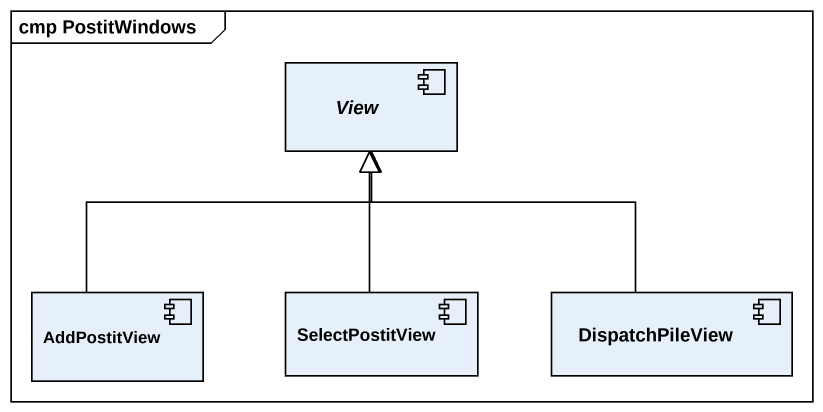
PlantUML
@startuml
mainframe cmp PostitWindows
component View
component AddPostitView
component SelectPostitView
component DispatchPileView
AddPostitView -up-|> View
SelectPostitView -up-|> View
DispatchPileView -up-|> View
@enduml
